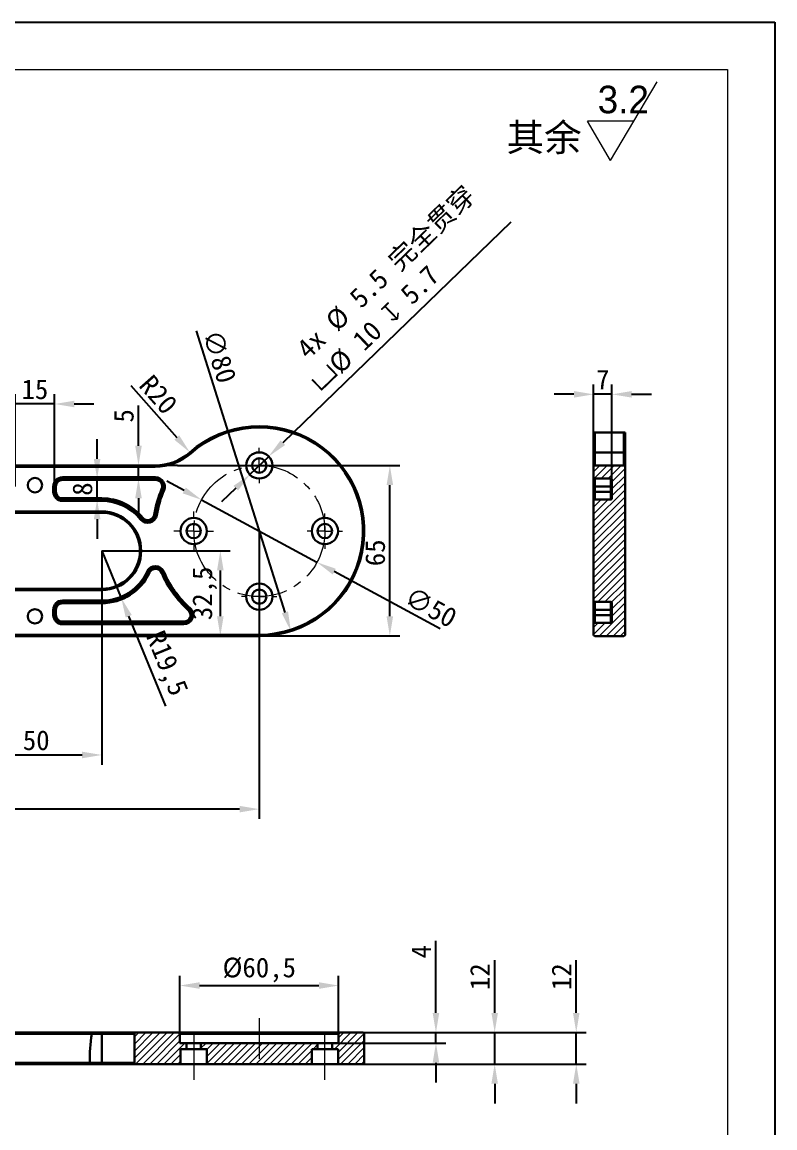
# Model space of a CAD drawing. Header units: millimetres. Extents: x 13 to 7248, y -1201 to 1478.
# Drawn here: x 6933.4 to 7220.3, y 476.3 to 897.8 of the extents above; entities that cross this region are included whole.
import ezdxf

# ---------------------------------------------------------------- set-up
doc = ezdxf.new("R2010")
doc.units = ezdxf.units.MM
doc.header["$LTSCALE"] = 5
doc.header["$PDSIZE"] = -1
doc.linetypes.add('CENTER2', pattern=[28.575, 19.05, -3.175, 3.175, -3.175])
doc.linetypes.add('SLD-实线', pattern=[0])
doc.layers.get('0').update_dxf_attribs({"lineweight": 30})
for name, color, linetype, lineweight in [('中心线层', 1, 'CENTER2', 13), ('剖面层', 2, 'Continuous', 15), ('粗实线', 7, 'SLD-实线', 15)]:
    doc.layers.add(name, color=color, linetype=linetype, lineweight=lineweight)
for name, color, linetype in [('图框', 7, 'SLD-实线'), ('文字层', 7, 'SLD-实线'), ('标注层', 96, 'SLD-实线')]:
    doc.layers.add(name, color=color, linetype=linetype)
doc.styles.add('SLDTEXTSTYLE0', font='')
doc.styles.add('SLDTEXTSTYLE3', font='', dxfattribs={"bigfont": 'bigfont'})
doc.styles.get("Standard").update_dxf_attribs({"font": ''})
doc.styles.get('SLDTEXTSTYLE0').set_extended_font_data('汉仪长仿宋体')
doc.styles.get('SLDTEXTSTYLE3').set_extended_font_data('汉仪长仿宋体')
doc.styles.get('Standard').set_extended_font_data('SimSun')
doc.dimstyles.new('副本3-1', dxfattribs={"dimscale": 3, "dimtxt": 2.5, "dimasz": 2.5, "dimexe": 1.25, "dimexo": 0, "dimtad": 1, "dimtxsty": 'Standard', "dimcen": 2.5, "dimclrt": 256, "dimadec": 0, "dimazin": 0, "dimtfac": 1, "dimtmove": 0, "dimatfit": 3, "dimfxl": 0, "dimarcsym": 0})
pattern_1 = [(45, (6596.9089, 10.3946), (-1.3470384, 1.3470384), [])]

# ---------------------------------------------------------------- blocks, each defined once
blk = doc.blocks.new('SW_SFSYMBOL_0')
at = {"color": 0, "linetype": 'SLD-实线', "lineweight": 0}
for p, q in [((8.23, -25), (37.72, 25)), ((8.23, -25), (-6.52, 0)), ((22.98, 0), (-6.52, 0))]:
    blk.add_line(p, q, dxfattribs=at)
at = {"color": 0, "linetype": 'SLD-实线', "lineweight": 0, "insert": (0, 22.56), "char_height": 17.5, "attachment_point": 1, "style": 'SLDTEXTSTYLE3'}
blk.add_mtext('3.2', dxfattribs=at)
blk = doc.blocks.new('*D312')
at = {"layer": 'Defpoints', "color": 0}
for p in [(7001.83, 715.69), (7045.81, 691.9)]:
    blk.add_point(p, dxfattribs=at)
at = {"layer": '标注层', "color": 0, "lineweight": -2}
for p, q in [((6995.24, 719.26), (6988.64, 722.82)), ((7001.83, 715.69), (7045.81, 691.9)), ((7092.79, 666.5), (7052.41, 688.33))]:
    blk.add_line(p, q, dxfattribs=at)
at = {"layer": '标注层', "color": 0}
for points in [[(6995.83, 720.36), (6994.64, 718.16), (7001.83, 715.69)], [(7053, 689.43), (7051.82, 687.23), (7045.81, 691.9)]]:
    blk.add_solid(points, dxfattribs=at)
at = {"layer": '标注层', "insert": (7082.03, 682.97), "char_height": 7.5, "attachment_point": 1, "rotation": 331.5929}
blk.add_mtext('∅50', dxfattribs=at)
blk = doc.blocks.new('*D313')
at = {"layer": 'Defpoints', "color": 0}
for p in [(6767.82, 703.8), (7023.82, 703.8), (6767.82, 597.8)]:
    blk.add_point(p, dxfattribs=at)
at = {"layer": '标注层', "color": 0, "lineweight": -2}
for p, q in [((6767.82, 703.8), (6767.82, 594.05)), ((7023.82, 703.8), (7023.82, 594.05)), ((7016.32, 597.8), (6775.32, 597.8))]:
    blk.add_line(p, q, dxfattribs=at)
at = {"layer": '标注层', "color": 0}
for points in [[(6775.32, 599.05), (6775.32, 596.55), (6767.82, 597.8)], [(7016.32, 599.05), (7016.32, 596.55), (7023.82, 597.8)]]:
    blk.add_solid(points, dxfattribs=at)
at = {"layer": '标注层', "insert": (6893.62, 607.76), "char_height": 7.5, "attachment_point": 2}
blk.add_mtext('256%%P0.05', dxfattribs=at)
blk = doc.blocks.new('*D315')
at = {"layer": 'Defpoints', "color": 0}
for p in [(6992.6, 728.8), (7073.58, 728.8), (7023.82, 663.8)]:
    blk.add_point(p, dxfattribs=at)
at = {"layer": '标注层', "color": 0, "lineweight": -2}
for p, q in [((6992.6, 728.8), (7077.33, 728.8)), ((7073.58, 671.3), (7073.58, 721.3)), ((7023.82, 663.8), (7077.33, 663.8))]:
    blk.add_line(p, q, dxfattribs=at)
at = {"layer": '标注层', "color": 0}
for points in [[(7072.33, 721.3), (7074.83, 721.3), (7073.58, 728.8)], [(7072.33, 671.3), (7074.83, 671.3), (7073.58, 663.8)]]:
    blk.add_solid(points, dxfattribs=at)
at = {"layer": '标注层', "insert": (7064.21, 695.51), "char_height": 7.5, "attachment_point": 2, "rotation": 90}
blk.add_mtext('65', dxfattribs=at)
blk = doc.blocks.new('*D323')
at = {"layer": 'Defpoints', "color": 0}
for p in [(6977.79, 728.8), (6992.6, 728.8), (6984.33, 723.8)]:
    blk.add_point(p, dxfattribs=at)
at = {"layer": '标注层', "color": 0, "lineweight": -2}
for p, q in [((6977.79, 736.3), (6977.79, 751.61)), ((6992.6, 728.8), (6974.04, 728.8)), ((6977.79, 723.8), (6977.79, 728.8)), ((6984.33, 723.8), (6974.04, 723.8)), ((6977.79, 716.3), (6977.79, 708.8))]:
    blk.add_line(p, q, dxfattribs=at)
at = {"layer": '标注层', "color": 0}
for points in [[(6976.54, 736.3), (6979.04, 736.3), (6977.79, 728.8)], [(6976.54, 716.3), (6979.04, 716.3), (6977.79, 723.8)]]:
    blk.add_solid(points, dxfattribs=at)
at = {"layer": '标注层', "insert": (6968.42, 747.7), "char_height": 7.5, "attachment_point": 2, "rotation": 90}
blk.add_mtext('5', dxfattribs=at)
blk = doc.blocks.new('*D324')
at = {"layer": 'Defpoints', "color": 0}
for p in [(6984.14, 748.8), (6997.37, 733.8)]:
    blk.add_point(p, dxfattribs=at)
at = {"layer": '标注层', "color": 0, "lineweight": -2}
blk.add_line((6974.9, 759.27), (6992.41, 739.42), dxfattribs=at)
at = {"layer": '标注层', "color": 0}
blk.add_solid([(6993.34, 740.25), (6991.47, 738.59), (6997.37, 733.8)], dxfattribs=at)
at = {"layer": '标注层', "insert": (6983.18, 764.06), "char_height": 7.5, "attachment_point": 1, "rotation": 311.4096}
blk.add_mtext('R20', dxfattribs=at)
blk = doc.blocks.new('*D328')
at = {"layer": 'Defpoints', "color": 0}
for p in [(6963.82, 696.3), (7008.98, 663.8), (7023.82, 663.8)]:
    blk.add_point(p, dxfattribs=at)
at = {"layer": '标注层', "color": 0, "lineweight": -2}
for p, q in [((6963.82, 696.3), (7012.73, 696.3)), ((7008.98, 688.8), (7008.98, 671.3)), ((7023.82, 663.8), (7005.23, 663.8))]:
    blk.add_line(p, q, dxfattribs=at)
at = {"layer": '标注层', "color": 0}
for points in [[(7007.73, 688.8), (7010.23, 688.8), (7008.98, 696.3)], [(7007.73, 671.3), (7010.23, 671.3), (7008.98, 663.8)]]:
    blk.add_solid(points, dxfattribs=at)
at = {"layer": '标注层', "insert": (6998.35, 680.05), "char_height": 7.5, "attachment_point": 2, "rotation": 90}
blk.add_mtext('32,5', dxfattribs=at)
blk = doc.blocks.new('*D331')
at = {"layer": 'Defpoints', "color": 0}
for p in [(6963.82, 696.3), (6971.23, 678.26)]:
    blk.add_point(p, dxfattribs=at)
at = {"layer": '标注层', "color": 0, "lineweight": -2}
for p, q in [((6963.82, 696.3), (6971.23, 678.26)), ((6988.16, 637.04), (6974.08, 671.32))]:
    blk.add_line(p, q, dxfattribs=at)
at = {"layer": '标注层', "color": 0}
blk.add_solid([(6975.24, 671.79), (6972.92, 670.84), (6971.23, 678.26)], dxfattribs=at)
at = {"layer": '标注层', "insert": (6987.48, 666.69), "char_height": 7.5, "attachment_point": 1, "rotation": 292.3241}
blk.add_mtext('R19,5', dxfattribs=at)
blk = doc.blocks.new('*D333')
at = {"layer": 'Defpoints', "color": 0}
for p in [(6963.82, 696.3), (6913.82, 688.8), (6963.82, 618.44)]:
    blk.add_point(p, dxfattribs=at)
at = {"layer": '标注层', "color": 0, "lineweight": -2}
for p, q in [((6963.82, 696.3), (6963.82, 614.69)), ((6913.82, 688.8), (6913.82, 614.69)), ((6921.32, 618.44), (6956.32, 618.44))]:
    blk.add_line(p, q, dxfattribs=at)
at = {"layer": '标注层', "color": 0}
for points in [[(6921.32, 619.69), (6921.32, 617.19), (6913.82, 618.44)], [(6956.32, 619.69), (6956.32, 617.19), (6963.82, 618.44)]]:
    blk.add_solid(points, dxfattribs=at)
at = {"layer": '标注层', "insert": (6938.82, 627.81), "char_height": 7.5, "attachment_point": 2}
blk.add_mtext('50', dxfattribs=at)
blk = doc.blocks.new('*D334')
at = {"layer": 'Defpoints', "color": 0}
for p in [(7027.42, 732.27), (7020.23, 725.32)]:
    blk.add_point(p, dxfattribs=at)
at = {"layer": '标注层', "color": 0, "lineweight": -2}
for p, q in [((7119.75, 821.48), (7032.81, 737.48)), ((7020.23, 725.32), (7027.42, 732.27)), ((7014.83, 720.11), (7009.44, 714.9))]:
    blk.add_line(p, q, dxfattribs=at)
at = {"layer": '标注层', "color": 0}
for points in [[(7031.94, 738.38), (7033.68, 736.58), (7027.42, 732.27)], [(7013.97, 721.01), (7015.7, 719.21), (7020.23, 725.32)]]:
    blk.add_solid(points, dxfattribs=at)
at = {"layer": '标注层', "insert": (7033.64, 770.73), "char_height": 7.5, "attachment_point": 1, "rotation": 44.016}
blk.add_mtext(' 4x %%C 5.5 完全贯穿\\P{\\fGDT|b0|i0|c134|p2;v}%%C 10 {\\fGDT|b0|i0|c134|p2;x} 5.7', dxfattribs=at)
blk = doc.blocks.new('*D336')
at = {"layer": 'Defpoints', "color": 0}
for p in [(6948.82, 723.8), (6962.03, 723.8), (6948.82, 715.8)]:
    blk.add_point(p, dxfattribs=at)
at = {"layer": '标注层', "color": 0, "lineweight": -2}
for p, q in [((6962.03, 731.3), (6962.03, 738.8)), ((6948.82, 723.8), (6965.78, 723.8)), ((6962.03, 715.8), (6962.03, 723.8)), ((6948.82, 715.8), (6965.78, 715.8)), ((6962.03, 708.3), (6962.03, 700.8))]:
    blk.add_line(p, q, dxfattribs=at)
at = {"layer": '标注层', "color": 0}
for points in [[(6960.78, 731.3), (6963.28, 731.3), (6962.03, 723.8)], [(6960.78, 708.3), (6963.28, 708.3), (6962.03, 715.8)]]:
    blk.add_solid(points, dxfattribs=at)
at = {"layer": '标注层', "insert": (6952.65, 719.8), "char_height": 7.5, "attachment_point": 2, "rotation": 90}
blk.add_mtext('8', dxfattribs=at)
blk = doc.blocks.new('*D340')
at = {"layer": 'Defpoints', "color": 0}
for p in [(6930.82, 752.23), (6930.82, 720.8), (6945.82, 720.8)]:
    blk.add_point(p, dxfattribs=at)
at = {"layer": '标注层', "color": 0, "lineweight": -2}
for p, q in [((6930.82, 720.8), (6930.82, 755.98)), ((6945.82, 720.8), (6945.82, 755.98)), ((6923.32, 752.23), (6915.82, 752.23)), ((6945.82, 752.23), (6930.82, 752.23)), ((6953.32, 752.23), (6960.82, 752.23))]:
    blk.add_line(p, q, dxfattribs=at)
at = {"layer": '标注层', "color": 0}
for points in [[(6923.32, 753.48), (6923.32, 750.98), (6930.82, 752.23)], [(6953.32, 753.48), (6953.32, 750.98), (6945.82, 752.23)]]:
    blk.add_solid(points, dxfattribs=at)
at = {"layer": '标注层', "insert": (6938.32, 761.6), "char_height": 7.5, "attachment_point": 2}
blk.add_mtext('15', dxfattribs=at)
blk = doc.blocks.new('*D343')
at = {"layer": 'Defpoints', "color": 0}
for p in [(7011.79, 741.94), (7035.86, 665.65)]:
    blk.add_point(p, dxfattribs=at)
at = {"layer": '标注层', "color": 0, "lineweight": -2}
blk.add_line((6999.72, 780.18), (7033.6, 672.8), dxfattribs=at)
at = {"layer": '标注层', "color": 0}
blk.add_solid([(7034.79, 673.18), (7032.41, 672.43), (7035.86, 665.65)], dxfattribs=at)
at = {"layer": '标注层', "insert": (7009.23, 781.21), "char_height": 7.5, "attachment_point": 1, "rotation": 287.5112}
blk.add_mtext('∅80', dxfattribs=at)
blk = doc.blocks.new('SW_CENTERMARKSYMBOL_0')
at = {"color": 0, "linetype": 'SLD-实线', "lineweight": 0}
for p, q in [((0, 8.33), (0, 11.25)), ((-8.33, 0), (-11.25, 0)), ((0, 0), (-4.17, 0)), ((0, 0), (0, 4.17)), ((0, 0), (0, -4.17)), ((0, 0), (4.17, 0)), ((8.33, 0), (11.25, 0)), ((0, -8.33), (0, -11.25))]:
    blk.add_line(p, q, dxfattribs=at)
blk = doc.blocks.new('SW_CENTERMARKSYMBOL_1')
at = {"color": 0, "linetype": 'SLD-实线', "lineweight": 0}
for p, q in [((0, 8.33), (0, 11.25)), ((-8.33, 0), (-11.25, 0)), ((0, 0), (-4.17, 0)), ((0, 0), (0, 4.17)), ((0, 0), (0, -4.17)), ((0, 0), (4.17, 0)), ((8.33, 0), (11.25, 0)), ((0, -8.33), (0, -11.25))]:
    blk.add_line(p, q, dxfattribs=at)
blk = doc.blocks.new('SW_CENTERMARKSYMBOL_2')
at = {"color": 0, "linetype": 'SLD-实线', "lineweight": 0}
for p, q in [((0, 8.33), (0, 11.25)), ((-8.33, 0), (-11.25, 0)), ((0, 0), (-4.17, 0)), ((0, 0), (0, 4.17)), ((0, 0), (0, -4.17)), ((0, 0), (4.17, 0)), ((8.33, 0), (11.25, 0)), ((0, -8.33), (0, -11.25))]:
    blk.add_line(p, q, dxfattribs=at)
blk = doc.blocks.new('SW_CENTERMARKSYMBOL_7')
at = {"color": 0, "linetype": 'SLD-实线', "lineweight": 0}
for p, q in [((0, 8.33), (0, 12.5)), ((-8.33, 0), (-12.5, 0)), ((0, 0), (-4.17, 0)), ((0, 0), (0, 4.17)), ((0, 0), (0, -4.17)), ((0, 0), (4.17, 0)), ((8.33, 0), (12.5, 0)), ((0, -8.33), (0, -12.5))]:
    blk.add_line(p, q, dxfattribs=at)
blk = doc.blocks.new('*D344')
at = {"layer": 'Defpoints', "color": 0}
for p in [(7054.07, 512.64), (7091.15, 512.64), (7046.07, 508.64)]:
    blk.add_point(p, dxfattribs=at)
at = {"layer": '标注层', "color": 0, "lineweight": -2}
for p, q in [((7091.15, 520.14), (7091.15, 547.6)), ((7054.07, 512.64), (7094.9, 512.64)), ((7091.15, 508.64), (7091.15, 512.64)), ((7046.07, 508.64), (7094.9, 508.64)), ((7091.15, 501.14), (7091.15, 493.64))]:
    blk.add_line(p, q, dxfattribs=at)
at = {"layer": '标注层', "color": 0}
for points in [[(7089.9, 520.14), (7092.4, 520.14), (7091.15, 512.64)], [(7089.9, 501.14), (7092.4, 501.14), (7091.15, 508.64)]]:
    blk.add_solid(points, dxfattribs=at)
at = {"layer": '标注层', "insert": (7081.78, 543.43), "char_height": 7.5, "attachment_point": 2, "rotation": 90}
blk.add_mtext('4', dxfattribs=at)
blk = doc.blocks.new('*D345')
at = {"layer": 'Defpoints', "color": 0}
for p in [(7054.07, 512.64), (7043.82, 500.64), (7113.53, 500.64)]:
    blk.add_point(p, dxfattribs=at)
at = {"layer": '标注层', "color": 0, "lineweight": -2}
for p, q in [((7113.53, 520.14), (7113.53, 540.23)), ((7054.07, 512.64), (7117.28, 512.64)), ((7113.53, 500.64), (7113.53, 512.64)), ((7043.82, 500.64), (7117.28, 500.64)), ((7113.53, 493.14), (7113.53, 485.64))]:
    blk.add_line(p, q, dxfattribs=at)
at = {"layer": '标注层', "color": 0}
for points in [[(7112.28, 520.14), (7114.78, 520.14), (7113.53, 512.64)], [(7112.28, 493.14), (7114.78, 493.14), (7113.53, 500.64)]]:
    blk.add_solid(points, dxfattribs=at)
at = {"layer": '标注层', "insert": (7104.16, 533.93), "char_height": 7.5, "attachment_point": 2, "rotation": 90}
blk.add_mtext('12', dxfattribs=at)
blk = doc.blocks.new('*D346')
at = {"layer": 'Defpoints', "color": 0}
for p in [(7054.07, 530.56), (6993.57, 512.14), (7054.07, 512.14)]:
    blk.add_point(p, dxfattribs=at)
at = {"layer": '标注层', "color": 0, "lineweight": -2}
for p, q in [((6993.57, 512.14), (6993.57, 534.31)), ((7054.07, 512.14), (7054.07, 534.31)), ((7001.07, 530.56), (7046.57, 530.56))]:
    blk.add_line(p, q, dxfattribs=at)
at = {"layer": '标注层', "color": 0}
for points in [[(7001.07, 531.81), (7001.07, 529.31), (6993.57, 530.56)], [(7046.57, 531.81), (7046.57, 529.31), (7054.07, 530.56)]]:
    blk.add_solid(points, dxfattribs=at)
at = {"layer": '标注层', "insert": (7023.82, 541.19), "char_height": 7.5, "attachment_point": 2}
blk.add_mtext('%%c60,5', dxfattribs=at)
blk = doc.blocks.new('*D357')
at = {"layer": 'Defpoints', "color": 0}
for p in [(7151.23, 755.92), (7151.23, 715.3), (7158.23, 716.3)]:
    blk.add_point(p, dxfattribs=at)
at = {"layer": '标注层', "color": 0, "lineweight": -2}
for p, q in [((7151.23, 715.3), (7151.23, 759.67)), ((7158.23, 716.3), (7158.23, 759.67)), ((7143.73, 755.92), (7136.23, 755.92)), ((7158.23, 755.92), (7151.23, 755.92)), ((7165.73, 755.92), (7173.23, 755.92))]:
    blk.add_line(p, q, dxfattribs=at)
at = {"layer": '标注层', "color": 0}
for points in [[(7143.73, 757.17), (7143.73, 754.67), (7151.23, 755.92)], [(7165.73, 757.17), (7165.73, 754.67), (7158.23, 755.92)]]:
    blk.add_solid(points, dxfattribs=at)
at = {"layer": '标注层', "insert": (7154.73, 765.29), "char_height": 7.5, "attachment_point": 2}
blk.add_mtext('7', dxfattribs=at)
blk = doc.blocks.new('*D701')
at = {"layer": 'Defpoints', "color": 0}
for p in [(7070.16, 512.64), (7144.62, 512.64), (7063.32, 500.64)]:
    blk.add_point(p, dxfattribs=at)
at = {"layer": '标注层', "color": 0, "lineweight": -2}
for p, q in [((7144.62, 520.14), (7144.62, 540.23)), ((7070.16, 512.64), (7148.37, 512.64)), ((7144.62, 500.64), (7144.62, 512.64)), ((7063.32, 500.64), (7148.37, 500.64)), ((7144.62, 493.14), (7144.62, 485.64))]:
    blk.add_line(p, q, dxfattribs=at)
at = {"layer": '标注层', "color": 0}
for points in [[(7143.37, 520.14), (7145.87, 520.14), (7144.62, 512.64)], [(7143.37, 493.14), (7145.87, 493.14), (7144.62, 500.64)]]:
    blk.add_solid(points, dxfattribs=at)
at = {"layer": '标注层', "insert": (7138.99, 533.93), "char_height": 7.5, "attachment_point": 5, "rotation": 90}
blk.add_mtext('12', dxfattribs=at)

msp = doc.modelspace()

# ---------------------------------------------------------------- hatches: boundary and pattern name
h = msp.add_hatch()
h.set_pattern_fill('ANSI31', color=256, scale=0.6, style=0)
h.set_pattern_definition(pattern_1)
edge = h.paths.add_edge_path(flags=0)
edge.add_spline(control_points=[(6959.2747, 501.1371), (6959.2768, 501.0811), (6959.279, 501.0243), (6959.2812, 500.9714), (6959.2833, 500.9186), (6959.2854, 500.8682), (6959.2873, 500.8245), (6959.2892, 500.7808), (6959.2909, 500.7425), (6959.2923, 500.7129), (6959.2936, 500.6832), (6959.2947, 500.6614), (6959.2952, 500.6492), (6959.2956, 500.6411), (6959.2958, 500.6371), (6959.2958, 500.6371)], knot_values=[0, 0, 0, 0, 0.00016812, 0.00016812, 0.00016812, 0.00033625, 0.00033625, 0.00033625, 0.00050435, 0.00050435, 0.00050435, 0.00067232, 0.00067232, 0.00067232, 0.00078142, 0.00078142, 0.00078142, 0.00078142], weights=[1, 1, 1, 1, 1, 1, 1, 1, 1, 1, 1, 1, 1, 1, 1, 1], degree=3, periodic=0)
edge.add_spline(control_points=[(6959.2958, 500.6371), (6959.2958, 500.6371), (6959.2954, 500.6467), (6959.2945, 500.6652), (6959.2936, 500.6837), (6959.2923, 500.7115), (6959.2908, 500.7464), (6959.2892, 500.7813), (6959.2873, 500.8243), (6959.2853, 500.8716), (6959.2833, 500.9191), (6959.2811, 500.9723), (6959.279, 501.0269), (6959.2775, 501.0629), (6959.2761, 501.1001), (6959.2747, 501.1371)], knot_values=[0, 0, 0, 0, 0.00016776, 0.00016776, 0.00016776, 0.0003355, 0.0003355, 0.0003355, 0.00050335, 0.00050335, 0.00050335, 0.00067136, 0.00067136, 0.00067136, 0.00078142, 0.00078142, 0.00078142, 0.00078142], weights=[1, 1, 1, 1, 1, 1, 1, 1, 1, 1, 1, 1, 1, 1, 1, 1], degree=3, periodic=0)
edge.add_spline(control_points=[(6959.2747, 501.1371), (6959.2009, 503.1216), (6959.2427, 505.1295), (6959.3949, 507.1371)], knot_values=[0.7961086, 0.7961086, 0.7961086, 0.7961086, 0.81145175, 0.81145175, 0.81145175, 0.81145175], weights=[1, 1, 1, 1], degree=3, periodic=0)
edge.add_spline(control_points=[(6959.3949, 507.1371), (6959.3977, 507.1744), (6959.4006, 507.212), (6959.4034, 507.2484), (6959.4077, 507.3029), (6959.4119, 507.356), (6959.4157, 507.4034), (6959.4195, 507.4506), (6959.423, 507.4934), (6959.4259, 507.5282), (6959.4288, 507.5629), (6959.4311, 507.5906), (6959.4327, 507.609), (6959.4342, 507.6274), (6959.435, 507.6371), (6959.435, 507.6371)], knot_values=[0, 0, 0, 0, 0.00011232, 0.00011232, 0.00011232, 0.00028195, 0.00028195, 0.00028195, 0.00045101, 0.00045101, 0.00045101, 0.00061978, 0.00061978, 0.00061978, 0.00078856, 0.00078856, 0.00078856, 0.00078856], weights=[1, 1, 1, 1, 1, 1, 1, 1, 1, 1, 1, 1, 1, 1, 1, 1], degree=3, periodic=0)
edge.add_spline(control_points=[(6959.435, 507.6371), (6959.435, 507.6371), (6959.4347, 507.6331), (6959.434, 507.6252), (6959.433, 507.6131), (6959.4312, 507.5913), (6959.4287, 507.5618), (6959.4262, 507.5322), (6959.4231, 507.4939), (6959.4195, 507.4501), (6959.4159, 507.4064), (6959.4119, 507.3559), (6959.4077, 507.303), (6959.4035, 507.25), (6959.3991, 507.1932), (6959.3949, 507.1371)], knot_values=[0, 0, 0, 0, 0.00010885, 0.00010885, 0.00010885, 0.0002784, 0.0002784, 0.0002784, 0.00044845, 0.00044845, 0.00044845, 0.00061868, 0.00061868, 0.00061868, 0.00078889, 0.00078889, 0.00078889, 0.00078889], weights=[1, 1, 1, 1, 1, 1, 1, 1, 1, 1, 1, 1, 1, 1, 1, 1], degree=3, periodic=0)
edge.add_spline(control_points=[(6959.3949, 507.1371), (6959.2427, 505.1295), (6959.2009, 503.1216), (6959.2747, 501.1371)], knot_values=[0.18854825, 0.18854825, 0.18854825, 0.18854825, 0.2038914, 0.2038914, 0.2038914, 0.2038914], weights=[1, 1, 1, 1], degree=3, periodic=0)
edge.add_spline(control_points=[(6959.2747, 501.1371), (6959.2768, 501.0811), (6959.279, 501.0243), (6959.2812, 500.9714), (6959.2833, 500.9186), (6959.2854, 500.8682), (6959.2873, 500.8245), (6959.2892, 500.7808), (6959.2909, 500.7425), (6959.2923, 500.7129), (6959.2936, 500.6832), (6959.2947, 500.6614), (6959.2952, 500.6492), (6959.2956, 500.6411), (6959.2958, 500.6371), (6959.2958, 500.6371)], knot_values=[0, 0, 0, 0, 0.00016812, 0.00016812, 0.00016812, 0.00033625, 0.00033625, 0.00033625, 0.00050435, 0.00050435, 0.00050435, 0.00067232, 0.00067232, 0.00067232, 0.00078142, 0.00078142, 0.00078142, 0.00078142], weights=[1, 1, 1, 1, 1, 1, 1, 1, 1, 1, 1, 1, 1, 1, 1, 1], degree=3, periodic=0)
edge.add_spline(control_points=[(6959.2958, 500.6371), (6959.2958, 500.6371), (6959.2954, 500.6467), (6959.2945, 500.6652), (6959.2936, 500.6837), (6959.2923, 500.7115), (6959.2908, 500.7464), (6959.2892, 500.7813), (6959.2873, 500.8243), (6959.2853, 500.8716), (6959.2833, 500.9191), (6959.2811, 500.9723), (6959.279, 501.0269), (6959.2775, 501.0629), (6959.2761, 501.1001), (6959.2747, 501.1371)], knot_values=[0, 0, 0, 0, 0.00016776, 0.00016776, 0.00016776, 0.0003355, 0.0003355, 0.0003355, 0.00050335, 0.00050335, 0.00050335, 0.00067136, 0.00067136, 0.00067136, 0.00078142, 0.00078142, 0.00078142, 0.00078142], weights=[1, 1, 1, 1, 1, 1, 1, 1, 1, 1, 1, 1, 1, 1, 1, 1], degree=3, periodic=0)
edge.add_spline(control_points=[(6959.2747, 501.1371), (6959.1394, 504.774), (6959.3924, 508.4893), (6960.0016, 512.1371)], knot_values=[0.7961086, 0.7961086, 0.7961086, 0.7961086, 0.82422646, 0.82422646, 0.82422646, 0.82422646], weights=[1, 1, 1, 1], degree=3, periodic=0)
edge.add_spline(control_points=[(6960.0016, 512.1371), (6960.0111, 512.1937), (6960.0208, 512.251), (6960.0298, 512.3044), (6960.0389, 512.3578), (6960.0477, 512.4087), (6960.0553, 512.4528), (6960.0629, 512.4967), (6960.0696, 512.535), (6960.0747, 512.5645), (6960.0798, 512.5936), (6960.0835, 512.6148), (6960.0856, 512.6264), (6960.0868, 512.6335), (6960.0875, 512.6371), (6960.0875, 512.6371)], knot_values=[0, 0, 0, 0, 0.00017214, 0.00017214, 0.00017214, 0.00034435, 0.00034435, 0.00034435, 0.00051556, 0.00051556, 0.00051556, 0.00068439, 0.00068439, 0.00068439, 0.00078676, 0.00078676, 0.00078676, 0.00078676], weights=[1, 1, 1, 1, 1, 1, 1, 1, 1, 1, 1, 1, 1, 1, 1, 1], degree=3, periodic=0)
edge.add_spline(control_points=[(6960.0875, 512.6371), (6960.0875, 512.6371), (6960.0858, 512.6276), (6960.0826, 512.6095), (6960.0794, 512.5914), (6960.0747, 512.5643), (6960.0687, 512.5303), (6960.0628, 512.4961), (6960.0555, 512.4541), (6960.0475, 512.4077), (6960.0394, 512.3607), (6960.0304, 512.3079), (6960.0212, 512.2537), (6960.0148, 512.2156), (6960.0082, 512.1762), (6960.0016, 512.1371)], knot_values=[0, 0, 0, 0, 0.00016602, 0.00016602, 0.00016602, 0.00033197, 0.00033197, 0.00033197, 0.00049906, 0.00049906, 0.00049906, 0.00066856, 0.00066856, 0.00066856, 0.00078675, 0.00078675, 0.00078675, 0.00078675], weights=[1, 1, 1, 1, 1, 1, 1, 1, 1, 1, 1, 1, 1, 1, 1, 1], degree=3, periodic=0)
edge.add_spline(control_points=[(6960.0016, 512.1371), (6959.3924, 508.4893), (6959.1394, 504.774), (6959.2747, 501.1371)], knot_values=[0.17577354, 0.17577354, 0.17577354, 0.17577354, 0.2038914, 0.2038914, 0.2038914, 0.2038914], weights=[1, 1, 1, 1], degree=3, periodic=0)
at = {"layer": '剖面层'}
h = msp.add_hatch(dxfattribs=at)
h.set_pattern_fill('ANSI31', color=256, scale=0.6, style=0)
h.set_pattern_definition(pattern_1)
edge = h.paths.add_edge_path(flags=0)
edge.add_line((7163.2325, 664.2955), (7163.2325, 728.2955))
edge.add_arc((7162.7325, 728.2955), 0.5, 0, 90)
edge.add_line((7162.7325, 728.7955), (7151.7325, 728.7955))
edge.add_arc((7151.7325, 728.2955), 0.5, 90, 180)
edge.add_line((7151.2325, 728.2955), (7151.2325, 724.2955))
edge.add_arc((7151.7325, 724.2955), 0.5, 180, 270)
edge.add_line((7151.7325, 723.7955), (7157.7325, 723.7955))
edge.add_arc((7157.7325, 723.2955), 0.5, 0, 90, ccw=False)
edge.add_line((7158.2325, 723.2955), (7158.2325, 716.2955))
edge.add_arc((7157.7325, 716.2955), 0.5, 270, 360, ccw=False)
edge.add_line((7157.7325, 715.7955), (7151.7325, 715.7955))
edge.add_arc((7151.7325, 715.2955), 0.5, 90, 180)
edge.add_line((7151.2325, 715.2955), (7151.2325, 677.2955))
edge.add_arc((7151.7325, 677.2955), 0.5, 180, 270)
edge.add_line((7151.7325, 676.7955), (7157.7325, 676.7955))
edge.add_arc((7157.7325, 676.2955), 0.5, 0, 90, ccw=False)
edge.add_line((7158.2325, 676.2955), (7158.2325, 669.2955))
edge.add_arc((7157.7325, 669.2955), 0.5, 270, 360, ccw=False)
edge.add_line((7157.7325, 668.7955), (7151.7325, 668.7955))
edge.add_arc((7151.7325, 668.2955), 0.5, 90, 180)
edge.add_line((7151.2325, 668.2955), (7151.2325, 664.2955))
edge.add_arc((7151.7325, 664.2955), 0.5, 180, 270)
edge.add_line((7151.7325, 663.7955), (7162.7325, 663.7955))
edge.add_arc((7162.7325, 664.2955), 0.5, 270, 360)
h = msp.add_hatch(dxfattribs=at)
h.set_pattern_fill('ANSI31', color=256, scale=0.6, style=0)
h.set_pattern_definition(pattern_1)
edge = h.paths.add_edge_path(flags=0)
edge.add_line((6996.0736, 506.3371), (6996.0736, 508.6371))
edge.add_line((6996.0736, 508.6371), (6993.5736, 508.6371))
edge.add_line((6993.5736, 508.6371), (6993.5736, 512.1371))
edge.add_line((6993.5736, 512.1371), (6993.0736, 512.6371))
edge.add_line((6993.0736, 512.6371), (6976.814, 512.6371))
edge.add_spline(control_points=[(6976.814, 512.6371), (6976.7743, 512.6371), (6976.7344, 512.6335), (6976.6953, 512.6264), (6976.6221, 512.6131), (6976.55, 512.587), (6976.4859, 512.5491), (6976.4247, 512.5129), (6976.3689, 512.4646), (6976.3262, 512.4077), (6976.2892, 512.3585), (6976.261, 512.301), (6976.2461, 512.2413), (6976.2377, 512.2073), (6976.2333, 512.1721), (6976.2333, 512.1371)], knot_values=[0.00076729, 0.00076729, 0.00076729, 0.00076729, 0.00088619, 0.00088619, 0.00088619, 0.00111011, 0.00111011, 0.00111011, 0.00132452, 0.00132452, 0.00132452, 0.00150983, 0.00150983, 0.00150983, 0.00161457, 0.00161457, 0.00161457, 0.00161457], weights=[1, 1, 1, 1, 1, 1, 1, 1, 1, 1, 1, 1, 1, 1, 1, 1], degree=3, periodic=0)
edge.add_line((6976.2333, 512.1371), (6976.2333, 501.1371))
edge.add_spline(control_points=[(6976.2333, 501.1371), (6976.2333, 501.1331), (6976.2333, 501.1291), (6976.2334, 501.1252), (6976.2348, 501.0766), (6976.2447, 501.0276), (6976.262, 500.9822), (6976.2793, 500.9366), (6976.3044, 500.8935), (6976.3347, 500.8553), (6976.3678, 500.8138), (6976.4078, 500.7771), (6976.4516, 500.7469), (6976.5013, 500.7127), (6976.5569, 500.686), (6976.6145, 500.6677), (6976.6786, 500.6474), (6976.7467, 500.6371), (6976.814, 500.6371)], knot_values=[0.00176164, 0.00176164, 0.00176164, 0.00176164, 0.00177336, 0.00177336, 0.00177336, 0.00191892, 0.00191892, 0.00191892, 0.00206461, 0.00206461, 0.00206461, 0.00222343, 0.00222343, 0.00222343, 0.0024041, 0.0024041, 0.0024041, 0.00260581, 0.00260581, 0.00260581, 0.00260581], weights=[1, 1, 1, 1, 1, 1, 1, 1, 1, 1, 1, 1, 1, 1, 1, 1, 1, 1, 1], degree=3, periodic=0)
edge.add_line((6976.814, 500.6371), (6993.8236, 500.6371))
edge.add_line((6993.8236, 500.6371), (6993.8236, 506.3371))
edge.add_line((6993.8236, 506.3371), (6996.0736, 506.3371))
h = msp.add_hatch(dxfattribs=at)
h.set_pattern_fill('ANSI31', color=256, scale=0.6, style=0)
h.set_pattern_definition(pattern_1)
edge = h.paths.add_edge_path(flags=0)
edge.add_line((7053.8236, 506.3371), (7053.8236, 500.6371))
edge.add_line((7053.8236, 500.6371), (7063.3236, 500.6371))
edge.add_arc((7063.3236, 501.1371), 0.5, 270, 360)
edge.add_line((7063.8236, 501.1371), (7063.8236, 512.1371))
edge.add_arc((7063.3236, 512.1371), 0.5, 0, 90)
edge.add_line((7063.3236, 512.6371), (7054.5736, 512.6371))
edge.add_line((7054.5736, 512.6371), (7054.0736, 512.1371))
edge.add_line((7054.0736, 512.1371), (7054.0736, 508.6371))
edge.add_line((7054.0736, 508.6371), (7051.5736, 508.6371))
edge.add_line((7051.5736, 508.6371), (7051.5736, 506.3371))
edge.add_line((7051.5736, 506.3371), (7053.8236, 506.3371))
h = msp.add_hatch(dxfattribs=at)
h.set_pattern_fill('ANSI31', color=256, scale=0.6, style=0)
h.set_pattern_definition(pattern_1)
h.paths.add_polyline_path([(7046.0736, 508.6371), (7001.5736, 508.6371), (7001.5736, 506.3371), (7003.8236, 506.3371), (7003.8236, 500.6371), (7043.8236, 500.6371), (7043.8236, 506.3371), (7046.0736, 506.3371)], flags=0)

# ---------------------------------------------------------------- linework, layer by layer
for p, q in [((7151.2325, 733.4205), (7151.2325, 741.3892)), ((7151.7325, 741.3892), (7151.7325, 733.7955)), ((7162.7325, 741.3892), (7151.7325, 741.3892)), ((7162.7325, 733.7955), (7162.7325, 741.3892)), ((7163.2325, 741.3892), (7163.2325, 733.4205)), ((7151.2325, 728.2955), (7151.2325, 733.4205)), ((7151.7325, 733.7955), (7151.7325, 728.7955)), ((7151.7325, 733.7955), (7162.7325, 733.7955)), ((7162.7325, 728.7955), (7162.7325, 733.7955)), ((7163.2325, 733.4205), (7163.2325, 728.2955)), ((6807.5099, 728.7955), (6984.1373, 728.7955)), ((6984.1373, 728.2955), (6807.5099, 728.2955)), ((6984.1373, 728.7955), (6984.1373, 728.2955)), ((7151.2325, 728.2955), (7151.2325, 724.2955)), ((7151.7325, 728.7955), (7162.7325, 728.7955)), ((7163.2325, 728.2955), (7163.2325, 664.2955)), ((6945.8236, 720.7955), (6945.3236, 720.7955)), ((6945.3236, 718.7955), (6945.3236, 720.7955)), ((6945.8236, 720.7955), (6945.8236, 718.7955)), ((6945.8236, 720.7955), (6946.3236, 720.7955)), ((6946.3236, 720.7955), (6946.3236, 718.7955)), ((6948.8236, 724.2955), (6948.8236, 723.7955)), ((6948.8236, 724.2955), (6984.3268, 724.2955)), ((6984.3268, 723.7955), (6948.8236, 723.7955)), ((6948.8236, 723.7955), (6948.8236, 723.2955)), ((6984.3268, 723.2955), (6948.8236, 723.2955)), ((6984.3268, 724.2955), (6984.3268, 723.7955)), ((6984.3268, 723.7955), (6984.3268, 723.2955)), ((7151.2325, 720.7955), (7151.2325, 724.2955)), ((7151.7325, 720.7955), (7151.2325, 720.7955)), ((7151.2325, 718.7955), (7151.2325, 720.7955)), ((7151.7325, 723.7955), (7157.7325, 723.7955)), ((7151.7325, 723.7955), (7151.7325, 720.7955)), ((7157.7325, 720.7955), (7151.7325, 720.7955)), ((7151.7325, 720.7955), (7151.7325, 718.7955)), ((7157.7325, 720.7955), (7157.7325, 723.7955)), ((7157.7325, 720.7955), (7158.2325, 720.7955)), ((7157.7325, 718.7955), (7157.7325, 720.7955)), ((7158.2325, 723.2955), (7158.2325, 716.2955)), ((6945.8236, 718.7955), (6945.3236, 718.7955)), ((6945.8236, 718.7955), (6946.3236, 718.7955)), ((7151.7325, 718.7955), (7151.2325, 718.7955)), ((7151.2325, 715.2955), (7151.2325, 718.7955)), ((7151.7325, 718.7955), (7151.7325, 715.7955)), ((7151.7325, 718.7955), (7157.7325, 718.7955)), ((7157.7325, 715.7955), (7157.7325, 718.7955)), ((7157.7325, 718.7955), (7158.2325, 718.7955)), ((6948.8236, 716.2955), (6963.8236, 716.2955)), ((6948.8236, 716.2955), (6948.8236, 715.7955)), ((6948.8236, 715.7955), (6963.8236, 715.7955)), ((6948.8236, 715.7955), (6948.8236, 715.2955)), ((6963.8236, 715.2955), (6948.8236, 715.2955)), ((6963.8236, 716.2955), (6963.8236, 715.7955)), ((6963.8236, 715.7955), (6963.8236, 715.2955)), ((7151.2325, 715.2955), (7151.2325, 677.2955)), ((7157.7325, 715.7955), (7151.7325, 715.7955)), ((6913.8236, 711.2955), (6963.8236, 711.2955)), ((6963.8236, 710.7955), (6913.8236, 710.7955)), ((6963.8236, 711.2955), (6963.8236, 710.7955)), ((6913.8236, 681.7955), (6963.8236, 681.7955)), ((6963.8236, 681.2955), (6913.8236, 681.2955)), ((6963.8236, 681.7955), (6963.8236, 681.2955)), ((6948.8236, 677.2955), (6963.8236, 677.2955)), ((6948.8236, 677.2955), (6948.8236, 676.7955)), ((6963.8236, 676.7955), (6948.8236, 676.7955)), ((6948.8236, 676.7955), (6948.8236, 676.2955)), ((6963.8236, 676.2955), (6948.8236, 676.2955)), ((6963.8236, 677.2955), (6963.8236, 676.7955)), ((6963.8236, 676.7955), (6963.8236, 676.2955)), ((7151.2325, 673.7955), (7151.2325, 677.2955)), ((7157.7325, 676.7955), (7151.7325, 676.7955)), ((7151.7325, 676.7955), (7151.7325, 673.7955)), ((7157.7325, 673.7955), (7157.7325, 676.7955)), ((7158.2325, 676.2955), (7158.2325, 669.2955)), ((6945.3236, 671.7955), (6945.3236, 673.7955)), ((6945.3236, 673.7955), (6945.8236, 673.7955)), ((6945.8236, 671.7955), (6945.3236, 671.7955)), ((6945.8236, 673.7955), (6945.8236, 671.7955)), ((6945.8236, 673.7955), (6946.3236, 673.7955)), ((6945.8236, 671.7955), (6946.3236, 671.7955)), ((6946.3236, 673.7955), (6946.3236, 671.7955)), ((7151.2325, 673.7955), (7151.7325, 673.7955)), ((7151.2325, 671.7955), (7151.2325, 673.7955)), ((7151.2325, 671.7955), (7151.7325, 671.7955)), ((7151.2325, 668.2955), (7151.2325, 671.7955)), ((7157.7325, 673.7955), (7151.7325, 673.7955)), ((7151.7325, 673.7955), (7151.7325, 671.7955)), ((7151.7325, 671.7955), (7151.7325, 668.7955)), ((7151.7325, 671.7955), (7157.7325, 671.7955)), ((7158.2325, 673.7955), (7157.7325, 673.7955)), ((7157.7325, 671.7955), (7157.7325, 673.7955)), ((7157.7325, 668.7955), (7157.7325, 671.7955)), ((7158.2325, 671.7955), (7157.7325, 671.7955)), ((6948.8236, 668.7955), (6948.8236, 669.2955)), ((6948.8236, 669.2955), (6995.1008, 669.2955)), ((6948.8236, 668.7955), (6995.1008, 668.7955)), ((6948.8236, 668.7955), (6948.8236, 668.2955)), ((6995.1008, 668.2955), (6948.8236, 668.2955)), ((6995.1008, 669.2955), (6995.1008, 668.7955)), ((6995.1008, 668.7955), (6995.1008, 668.2955)), ((7151.2325, 668.2955), (7151.2325, 664.2955)), ((7151.7325, 668.7955), (7157.7325, 668.7955)), ((6767.8236, 664.2955), (7023.8236, 664.2955)), ((7023.8236, 663.7955), (6767.8236, 663.7955)), ((7023.8236, 663.7955), (7023.8236, 664.2955)), ((7162.7325, 663.7955), (7151.7325, 663.7955)), ((6807.5099, 512.6371), (6960.0875, 512.6371)), ((6960.0016, 512.1371), (6807.5099, 512.1371)), ((6963.8236, 512.1371), (6960.0016, 512.1371)), ((6960.0875, 512.6371), (6963.8236, 512.6371)), ((6963.8236, 512.6371), (6963.8236, 512.1371)), ((6963.8236, 512.6371), (6976.814, 512.6371)), ((6963.8236, 501.1371), (6963.8236, 512.1371)), ((6976.2333, 512.1371), (6963.8236, 512.1371)), ((6976.2333, 512.1371), (6976.2333, 501.1371)), ((6976.814, 512.6371), (6993.0736, 512.6371)), ((6993.5736, 512.1371), (6993.0736, 512.6371)), ((6993.0736, 512.6371), (7054.5736, 512.6371)), ((7054.0736, 512.1371), (6993.5736, 512.1371)), ((6993.5736, 508.6371), (6993.5736, 512.1371)), ((7054.5736, 512.6371), (7054.0736, 512.1371)), ((7054.0736, 512.1371), (7054.0736, 508.6371)), ((7054.5736, 512.6371), (7063.3236, 512.6371)), ((7063.8236, 512.1371), (7063.8236, 501.1371)), ((6993.5736, 508.6371), (6996.0736, 508.6371)), ((6996.0736, 506.3371), (6993.8236, 506.3371)), ((6993.8236, 506.3371), (6993.8236, 500.6371)), ((6996.0736, 508.6371), (6996.0736, 506.3371)), ((6996.0736, 508.6371), (7001.5736, 508.6371)), ((6996.0736, 506.3371), (7001.5736, 506.3371)), ((7001.5736, 506.3371), (7001.5736, 508.6371)), ((7001.5736, 508.6371), (7046.0736, 508.6371)), ((7003.8236, 506.3371), (7001.5736, 506.3371)), ((7003.8236, 500.6371), (7003.8236, 506.3371)), ((7046.0736, 506.3371), (7043.8236, 506.3371)), ((7043.8236, 506.3371), (7043.8236, 500.6371)), ((7046.0736, 508.6371), (7046.0736, 506.3371)), ((7046.0736, 508.6371), (7051.5736, 508.6371)), ((7046.0736, 506.3371), (7051.5736, 506.3371)), ((7051.5736, 506.3371), (7051.5736, 508.6371)), ((7051.5736, 508.6371), (7054.0736, 508.6371)), ((7053.8236, 506.3371), (7051.5736, 506.3371)), ((7053.8236, 500.6371), (7053.8236, 506.3371)), ((6807.5099, 501.1371), (6959.2747, 501.1371)), ((6959.2958, 500.6371), (6807.5099, 500.6371)), ((6959.2747, 501.1371), (6963.8236, 501.1371)), ((6963.8236, 500.6371), (6959.2958, 500.6371)), ((6963.8236, 501.1371), (6963.8236, 500.6371)), ((6963.8236, 501.1371), (6976.2458, 501.1371)), ((6976.814, 500.6371), (6963.8236, 500.6371)), ((6976.814, 500.6371), (6993.8236, 500.6371)), ((6993.8236, 500.6371), (7003.8236, 500.6371)), ((7003.8236, 500.6371), (7043.8236, 500.6371)), ((7043.8236, 500.6371), (7053.8236, 500.6371)), ((7053.8236, 500.6371), (7063.3236, 500.6371))]:
    msp.add_line(p, q)
at = {"flags": 128}
for points in [[(6997.3661, 733.7955), (6997.3725, 733.7883), (6997.3913, 733.767), (6997.4218, 733.7323), (6997.463, 733.6857), (6997.5131, 733.6289), (6997.5703, 733.564), (6997.6323, 733.4937), (6997.6968, 733.4205)], [(6986.6231, 719.8071), (6986.7127, 719.7686), (6986.7989, 719.7315), (6986.8783, 719.6973), (6986.9479, 719.6674), (6987.005, 719.6428), (6987.0474, 719.6245), (6987.0735, 719.6133), (6987.0824, 719.6095)], [(6987.5416, 719.4118), (6987.452, 719.4504), (6987.3659, 719.4874), (6987.2865, 719.5216), (6987.2169, 719.5516), (6987.1598, 719.5762), (6987.1173, 719.5944), (6987.0912, 719.6057), (6987.0824, 719.6095)], [(6978.6128, 708.2237), (6978.6887, 708.2849), (6978.7617, 708.3438), (6978.829, 708.3981), (6978.888, 708.4456), (6978.9364, 708.4847), (6978.9723, 708.5137), (6978.9945, 708.5315), (6979.002, 708.5376)], [(6979.3912, 708.8515), (6979.3152, 708.7902), (6979.2422, 708.7313), (6979.1749, 708.6771), (6979.116, 708.6295), (6979.0676, 708.5905), (6979.0316, 708.5615), (6979.0094, 708.5436), (6979.002, 708.5376)], [(6983.8072, 710.0358), (6983.9036, 710.0207), (6983.9963, 710.0063), (6984.0817, 709.993), (6984.1566, 709.9813), (6984.218, 709.9717), (6984.2637, 709.9646), (6984.2918, 709.9602), (6984.3013, 709.9587)], [(6984.7953, 709.8817), (6984.6989, 709.8967), (6984.6062, 709.9112), (6984.5208, 709.9245), (6984.446, 709.9361), (6984.3845, 709.9457), (6984.3389, 709.9528), (6984.3108, 709.9572), (6984.3013, 709.9587)], [(6981.0939, 688.3748), (6981.1826, 688.3341), (6981.2678, 688.295), (6981.3464, 688.259), (6981.4153, 688.2274), (6981.4718, 688.2015), (6981.5138, 688.1822), (6981.5396, 688.1704), (6981.5484, 688.1664)], [(6982.0028, 687.9579), (6981.9142, 687.9986), (6981.8289, 688.0377), (6981.7504, 688.0737), (6981.6815, 688.1053), (6981.625, 688.1312), (6981.583, 688.1505), (6981.5571, 688.1624), (6981.5484, 688.1664)], [(6986.5746, 687.8971), (6986.6643, 687.9354), (6986.7506, 687.9722), (6986.8301, 688.0062), (6986.8997, 688.0359), (6986.9569, 688.0603), (6986.9994, 688.0785), (6987.0256, 688.0896), (6987.0344, 688.0934)], [(6987.0344, 688.0934), (6987.0433, 688.0972), (6987.0694, 688.1083), (6987.1119, 688.1265), (6987.1691, 688.1509), (6987.2388, 688.1806), (6987.3183, 688.2146), (6987.4046, 688.2514), (6987.4943, 688.2897)], [(6997.1047, 674.0281), (6997.1111, 674.0352), (6997.1301, 674.0564), (6997.161, 674.0908), (6997.2025, 674.1371), (6997.2531, 674.1934), (6997.3109, 674.2578), (6997.3735, 674.3276), (6997.4387, 674.4002)], [(6996.7707, 673.656), (6996.8359, 673.7286), (6996.8985, 673.7984), (6996.9563, 673.8627), (6997.0069, 673.9191), (6997.0484, 673.9654), (6997.0793, 673.9998), (6997.0983, 674.0209), (6997.1047, 674.0281)]]:
    msp.add_lwpolyline(points, dxfattribs=at)
for centre, radius in [((7023.8236, 728.7955), 5), ((7023.8236, 728.7955), 2.75), ((6938.3236, 721.2955), 2.75), ((6998.8236, 703.7955), 5), ((7048.8236, 703.7955), 5), ((6998.8236, 703.7955), 2.75), ((7048.8236, 703.7955), 2.75), ((7023.8236, 678.7955), 5), ((7023.8236, 678.7955), 2.75), ((6938.3236, 671.2955), 2.75)]:
    msp.add_circle(centre, radius)
for centre, radius, start, end in [((7023.8236, 703.7955), 40, 270, 131.409622), ((7023.8236, 703.7955), 39.5, 270, 131.409622), ((6984.1373, 748.7955), 20, 270, 311.409622), ((6984.1373, 748.7955), 20.5, 270, 311.409622), ((7151.6778, 733.3476), 0.4512, 83.039037, 170.700758), ((7162.7872, 733.3476), 0.4512, 9.299242, 96.960963), ((7151.7325, 728.2955), 0.5, 90, 180), ((7162.7325, 728.2955), 0.5, 0, 90), ((6948.8236, 720.7955), 3.5, 90, 180), ((6948.8236, 720.7955), 3, 90, 180), ((6948.8236, 720.7955), 2.5, 90, 180), ((6984.3268, 720.7955), 3.5, 336.712268, 90), ((6984.3268, 720.7955), 3, 336.712268, 90), ((6984.3268, 720.7955), 2.5, 336.712268, 90), ((7151.7325, 724.2955), 0.5, 180, 270), ((7157.7325, 723.2955), 0.5, 0, 90), ((6948.8236, 718.7955), 3.5, 180, 270), ((6948.8236, 718.7955), 3, 180, 270), ((6948.8236, 718.7955), 2.5, 180, 270), ((7023.8236, 703.7955), 40.5, 156.712268, 171.136572), ((7023.8236, 703.7955), 40, 156.712268, 171.136572), ((7023.8236, 703.7955), 39.5, 156.712268, 171.136572), ((6963.8236, 696.2955), 20, 38.887763, 90), ((6963.8236, 696.2955), 19.5, 38.887763, 90), ((6963.8236, 696.2955), 19, 38.887763, 90), ((7151.7325, 715.2955), 0.5, 90, 180), ((7157.7325, 716.2955), 0.5, 270, 0), ((6963.8236, 696.2955), 15, 270, 90), ((6963.8236, 696.2955), 14.5, 270, 90), ((6981.3371, 710.421), 3.5, 218.887763, 351.136572), ((6981.3371, 710.421), 3, 218.887763, 351.136572), ((6981.3371, 710.421), 2.5, 218.887763, 351.136572), ((6963.8236, 696.2955), 19, 270, 335.36227), ((6963.8236, 696.2955), 19.5, 270, 335.36227), ((6963.8236, 696.2955), 20, 270, 335.36227), ((6984.2753, 686.9157), 3.5, 23.113461, 155.36227), ((6984.2753, 686.9157), 3, 23.113461, 155.36227), ((6984.2753, 686.9157), 2.5, 23.113461, 155.36227), ((7023.8236, 703.7955), 40.5, 203.113461, 228.089234), ((7023.8236, 703.7955), 40, 203.113461, 228.089234), ((7023.8236, 703.7955), 39.5, 203.113461, 228.089234), ((6948.8236, 673.7955), 3.5, 90, 180), ((6948.8236, 673.7955), 3, 90, 180), ((6948.8236, 673.7955), 2.5, 90, 180), ((6995.1008, 671.7955), 3.5, 270, 48.089234), ((7151.7325, 677.2955), 0.5, 180, 270), ((7157.7325, 676.2955), 0.5, 0, 90), ((6948.8236, 671.7955), 3.5, 180, 270), ((6948.8236, 671.7955), 3, 180, 270), ((6948.8236, 671.7955), 2.5, 180, 270), ((6995.1008, 671.7955), 3, 270, 48.089234), ((6995.1008, 671.7955), 2.5, 270, 48.089234), ((7151.7325, 668.2955), 0.5, 90, 180), ((7157.7325, 669.2955), 0.5, 270, 0), ((7151.7325, 664.2955), 0.5, 180, 270), ((7162.7325, 664.2955), 0.5, 270, 0), ((7063.3236, 512.1371), 0.5, 0, 90), ((7063.3236, 501.1371), 0.5, 270, 0)]:
    msp.add_arc(centre, radius, start, end)
for points, knots in [([(7151.2325, 741.3892), (7151.2325, 741.3892), (7151.2526, 741.3892), (7151.3398, 741.3892), (7151.3773, 741.3892), (7151.4664, 741.3892), (7151.5018, 741.3892), (7151.5727, 741.3892), (7151.5989, 741.3892), (7151.661, 741.3892), (7151.6965, 741.3892), (7151.7325, 741.3892)], [0, 0, 0, 0, 0.5, 0.5, 0.75, 0.75, 0.875, 0.875, 0.9375, 0.9375, 1, 1, 1, 1]), ([(7162.7325, 741.3892), (7162.7687, 741.3892), (7162.8041, 741.3892), (7162.8659, 741.3892), (7162.8924, 741.3892), (7162.9631, 741.3892), (7162.9981, 741.3892), (7163.0879, 741.3892), (7163.1255, 741.3892), (7163.212, 741.3892), (7163.2325, 741.3892), (7163.2325, 741.3892)], [0, 0, 0, 0, 0.0625, 0.0625, 0.125, 0.125, 0.25, 0.25, 0.5, 0.5, 1, 1, 1, 1]), ([(6960.0875, 512.6371), (6960.0875, 512.6371), (6960.0777, 512.5819), (6960.0456, 512.3971), (6960.0235, 512.2682), (6960.0016, 512.1371)], [0, 0, 0, 0, 0.5, 0.5, 1, 1, 1, 1]), ([(6976.814, 512.6371), (6976.6728, 512.6371), (6976.5291, 512.591), (6976.3643, 512.4592), (6976.3168, 512.4037), (6976.2516, 512.279), (6976.2333, 512.2079), (6976.2333, 512.1371)], [0, 0, 0, 0, 0.5, 0.5, 0.75, 0.75, 1, 1, 1, 1]), ([(6959.2747, 501.1371), (6959.2796, 501.005), (6959.285, 500.876), (6959.2932, 500.6914), (6959.2958, 500.6371), (6959.2958, 500.6371)], [0, 0, 0, 0, 0.5, 0.5, 1, 1, 1, 1]), ([(6976.2333, 501.1371), (6976.2333, 501.0659), (6976.2515, 500.9953), (6976.317, 500.8701), (6976.3641, 500.815), (6976.53, 500.6825), (6976.6716, 500.6371), (6976.814, 500.6371)], [0, 0, 0, 0, 0.25, 0.25, 0.5, 0.5, 1, 1, 1, 1])]:
    msp.add_open_spline(points, degree=3, knots=knots)
msp.add_open_spline([(6960.0016, 512.1371), (6959.3924, 508.4893), (6959.1394, 504.774), (6959.2747, 501.1371)], degree=3)
at = {"layer": '中心线层', "ltscale": 1.666667}
for p, q in [((7023.8236, 518.1371), (7023.8236, 502.6371)), ((6998.8236, 512.3371), (6998.8236, 494.6371)), ((7048.8236, 494.6371), (7048.8236, 512.3371))]:
    msp.add_line(p, q, dxfattribs=at)
at = {"layer": '中心线层', "ltscale": 0.2}
msp.add_circle((7023.8236, 703.7955), 25, dxfattribs=at)
at = {"layer": '图框'}
for p, q in [((6604.4089, 897.7946), (7220.3089, 897.7946)), ((7220.3089, 897.7946), (7220.3089, 14.8946))]:
    msp.add_line(p, q, dxfattribs=at)
at = {"layer": '粗实线'}
for p, q in [((6641.3089, 879.7946), (7202.3089, 879.7946)), ((7202.3089, 879.7946), (7202.3089, 33.7946))]:
    msp.add_line(p, q, dxfattribs=at)

# ---------------------------------------------------------------- block references
at = {"layer": '中心线层', "xscale": 0.5999999999994543, "yscale": 0.6000000000000005, "zscale": 0.6000000000000001}
for name, p in [('SW_CENTERMARKSYMBOL_0', (7023.8236, 728.7955)), ('SW_CENTERMARKSYMBOL_7', (6998.8236, 703.7955)), ('SW_CENTERMARKSYMBOL_1', (7048.8236, 703.7955)), ('SW_CENTERMARKSYMBOL_2', (7023.8236, 678.7955))]:
    msp.add_blockref(name, p, dxfattribs=at)
at = {"layer": '文字层', "xscale": 0.5999999999994543, "yscale": 0.6000000000000005, "zscale": 0.6000000000000001}
msp.add_blockref('SW_SFSYMBOL_0', (7152.7912, 860.0101), dxfattribs=at)

# ---------------------------------------------------------------- texts
at = {"layer": '文字层', "insert": (7118.0523, 859.1009), "char_height": 10.5, "attachment_point": 1, "style": 'SLDTEXTSTYLE0'}
msp.add_mtext('其余', dxfattribs=at)

# ---------------------------------------------------------------- dimensions: what is measured, and where the dimension line sits
at = {"layer": '标注层'}
dim = msp.add_diameter_dim_2p(p1=(7020.2279, 725.3212), p2=(7027.4193, 732.2698), text=' 4x %%C 5.5 完全贯穿\\P{\\fGDT|b0|i0|c134|p2;v}%%C 10 {\\fGDT|b0|i0|c134|p2;x} 5.7', dimstyle='副本3-1', dxfattribs=at)
dim.commit()
dim.dimension.update_dxf_attribs({"geometry": '*D334', "text_midpoint": (7084.1295, 787.0647), "dimtype": 163})
for p1, p2, picture, middle in [((7011.7879, 741.9418), (7035.8593, 665.6492), '*D343', (7002.6082, 771.0363)), ((7001.8339, 715.6888), (7045.8134, 691.9022), '*D312', (7084.3562, 671.056))]:
    dim = msp.add_diameter_dim_2p(p1=p1, p2=p2, dimstyle='副本3-1', dxfattribs=at)
    dim.commit()
    dim.dimension.update_dxf_attribs({"geometry": picture, "text_midpoint": middle, "dimtype": 163})
dim = msp.add_radius_dim(center=(6984.1373, 748.7955), mpoint=(6997.3661, 733.7955), dimstyle='副本3-1', dxfattribs=at)
dim.commit()
dim.dimension.update_dxf_attribs({"geometry": '*D324', "text_midpoint": (6981.1743, 752.1553), "dimtype": 164})
for base, p1, p2, angle, picture, middle in [((7151.2325, 755.9168), (7158.2325, 716.2955), (7151.2325, 715.2955), 0, '*D357', (7154.7325, 755.9168)), ((6977.7928, 728.7955), (6984.3268, 723.7955), (6992.5986, 728.7955), 90, '*D323', (6977.7928, 747.7026)), ((6962.0289, 723.7955), (6948.8236, 715.7955), (6948.8236, 723.7955), 90, '*D336', (6962.0289, 719.7955)), ((7073.5823, 728.7955), (7023.8236, 663.7955), (6992.5986, 728.7955), 90, '*D315', (7073.5823, 695.5099)), ((6963.8236, 618.4368), (6913.8236, 688.7955), (6963.8236, 696.2955), 0, '*D333', (6938.8236, 618.4368)), ((7008.9836, 663.7955), (6963.8236, 696.2955), (7023.8236, 663.7955), 90, '*D328', (7008.9836, 680.0455)), ((7091.1546, 512.6371), (7046.0736, 508.6371), (7054.0736, 512.6371), 90, '*D344', (7091.1546, 543.4253)), ((7113.532, 500.6371), (7054.0736, 512.6371), (7043.8236, 500.6371), 90, '*D345', (7113.532, 533.9325))]:
    dim = msp.add_linear_dim(base=base, p1=p1, p2=p2, angle=angle, dimstyle='副本3-1', dxfattribs=at)
    dim.commit()
    dim.dimension.update_dxf_attribs({"geometry": picture, "text_midpoint": middle, "dimtype": 160})
dim = msp.add_linear_dim(base=(6930.8236, 752.2283), p1=(6945.8236, 720.7955), p2=(6930.8236, 720.7955), dimstyle='副本3-1', dxfattribs=at)
dim.commit()
dim.dimension.update_dxf_attribs({"geometry": '*D340', "text_midpoint": (6938.3236, 752.2283), "dimtype": 160})
dim = msp.add_linear_dim(base=(6767.8236, 597.7955), p1=(7023.8236, 703.7955), p2=(6767.8236, 703.7955), angle=0, text='<>%%P0.05', dimstyle='副本3-1', dxfattribs=at)
dim.commit()
dim.dimension.update_dxf_attribs({"geometry": '*D313', "text_midpoint": (6893.6229, 597.7955), "dimtype": 160})
dim = msp.add_radius_dim(center=(6963.8236, 696.2955), mpoint=(6971.2306, 678.257), dimstyle='副本3-1', dxfattribs=at)
dim.commit()
dim.dimension.update_dxf_attribs({"geometry": '*D331', "text_midpoint": (6988.3272, 653.0844)})
dim = msp.add_linear_dim(base=(7054.0736, 530.5583), p1=(6993.5736, 512.1371), p2=(7054.0736, 512.1371), text='%%c<>', dimstyle='副本3-1', dxfattribs=at)
dim.commit()
dim.dimension.update_dxf_attribs({"geometry": '*D346', "text_midpoint": (7023.8236, 530.5583), "dimtype": 160})
dim = msp.add_linear_dim(base=(7144.6179, 512.6371), p1=(7063.3236, 500.6371), p2=(7070.1596, 512.6371), angle=90, dimstyle='副本3-1', dxfattribs=at)
dim.commit()
dim.dimension.update_dxf_attribs({"geometry": '*D701', "text_midpoint": (7138.9929, 533.9325)})

doc.saveas('drawing.dxf')
